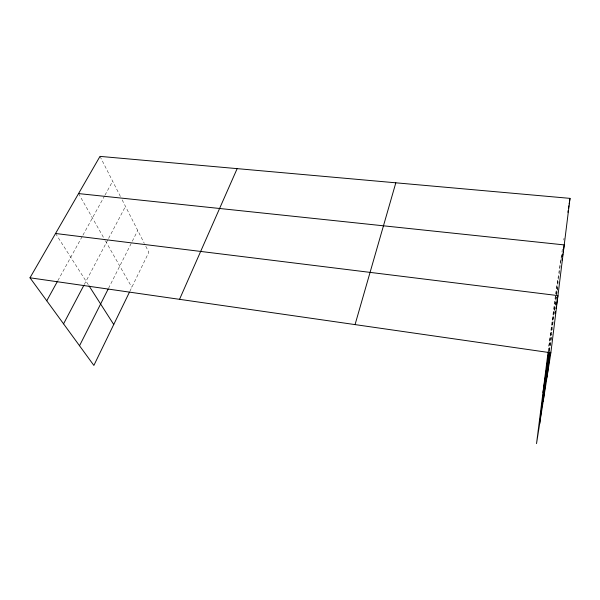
<?xml version="1.0" encoding="UTF-8"?>
<svg xmlns="http://www.w3.org/2000/svg" width="600" height="600" viewBox="0 0 600 600"><rect width="100%" height="100%" fill="white"/><g stroke="black" fill="none" stroke-linecap="round" stroke-linejoin="round"><path stroke-width="0.45" stroke-dasharray="3 2.25" d="M549.54 350.752L554.46 311.468M554.572 310.553L561.66 253.913L555.697 293.647M548.22 351.022L555.562 294.555M548.842 350.76L555.893 294.735M556.005 293.82L557.73 280.132M561.938 252.06L562.493 248.362M563.745 240.038L564.023 238.192M548.798 346.418L557.183 291.285M557.325 290.362L558.023 285.735M549.428 350.775L551.977 334.275M129.817 291.413L148.837 252.248L144.727 244.178M108.525 288.33L131.887 242.062M132.308 241.23L137.738 230.468M84.315 284.475L108.142 239.272M108.57 238.447L125.475 206.392M57.863 280.635L82.485 235.972M82.935 235.155L104.565 195.93M105.015 195.112L112.657 181.245M55.545 233.49L88.552 285.12M78.555 193.575L105.052 240.18M105.502 240.975L131.828 287.272M99.998 156.382L120.51 196.657M122.167 199.897L144.315 243.375"/><path stroke-width="0.9" d="M543.217 401.235L549.308 352.59M547.013 377.175L550.132 352.103M548.1 351.945L536.528 443.618L550.86 352.793L570 198.368L99.998 156.382L30 277.8L93.87 365.423L129.413 292.237M539.67 423.728L548.73 351.69M567.915 212.265L568.192 210.413M568.47 208.56L568.89 205.778M569.168 203.925L570 198.368M561.908 260.19L562.185 258.39M562.455 256.597L562.868 253.897M563.138 252.105L564.232 244.913L78.555 193.575M542.985 392.46L549.285 351.705M555.24 313.155L555.525 311.31M555.952 308.535L556.237 306.69M556.523 304.845L557.947 295.612L55.545 233.49M355.058 324.6L395.827 182.812M179.542 299.332L237.15 168.637M79.53 345.75L108.113 289.147M63.562 323.843L83.88 285.293M46.748 300.78L57.412 281.438M30 277.8L550.86 352.793M89.055 285.907L113.738 324.517"/></g></svg>
